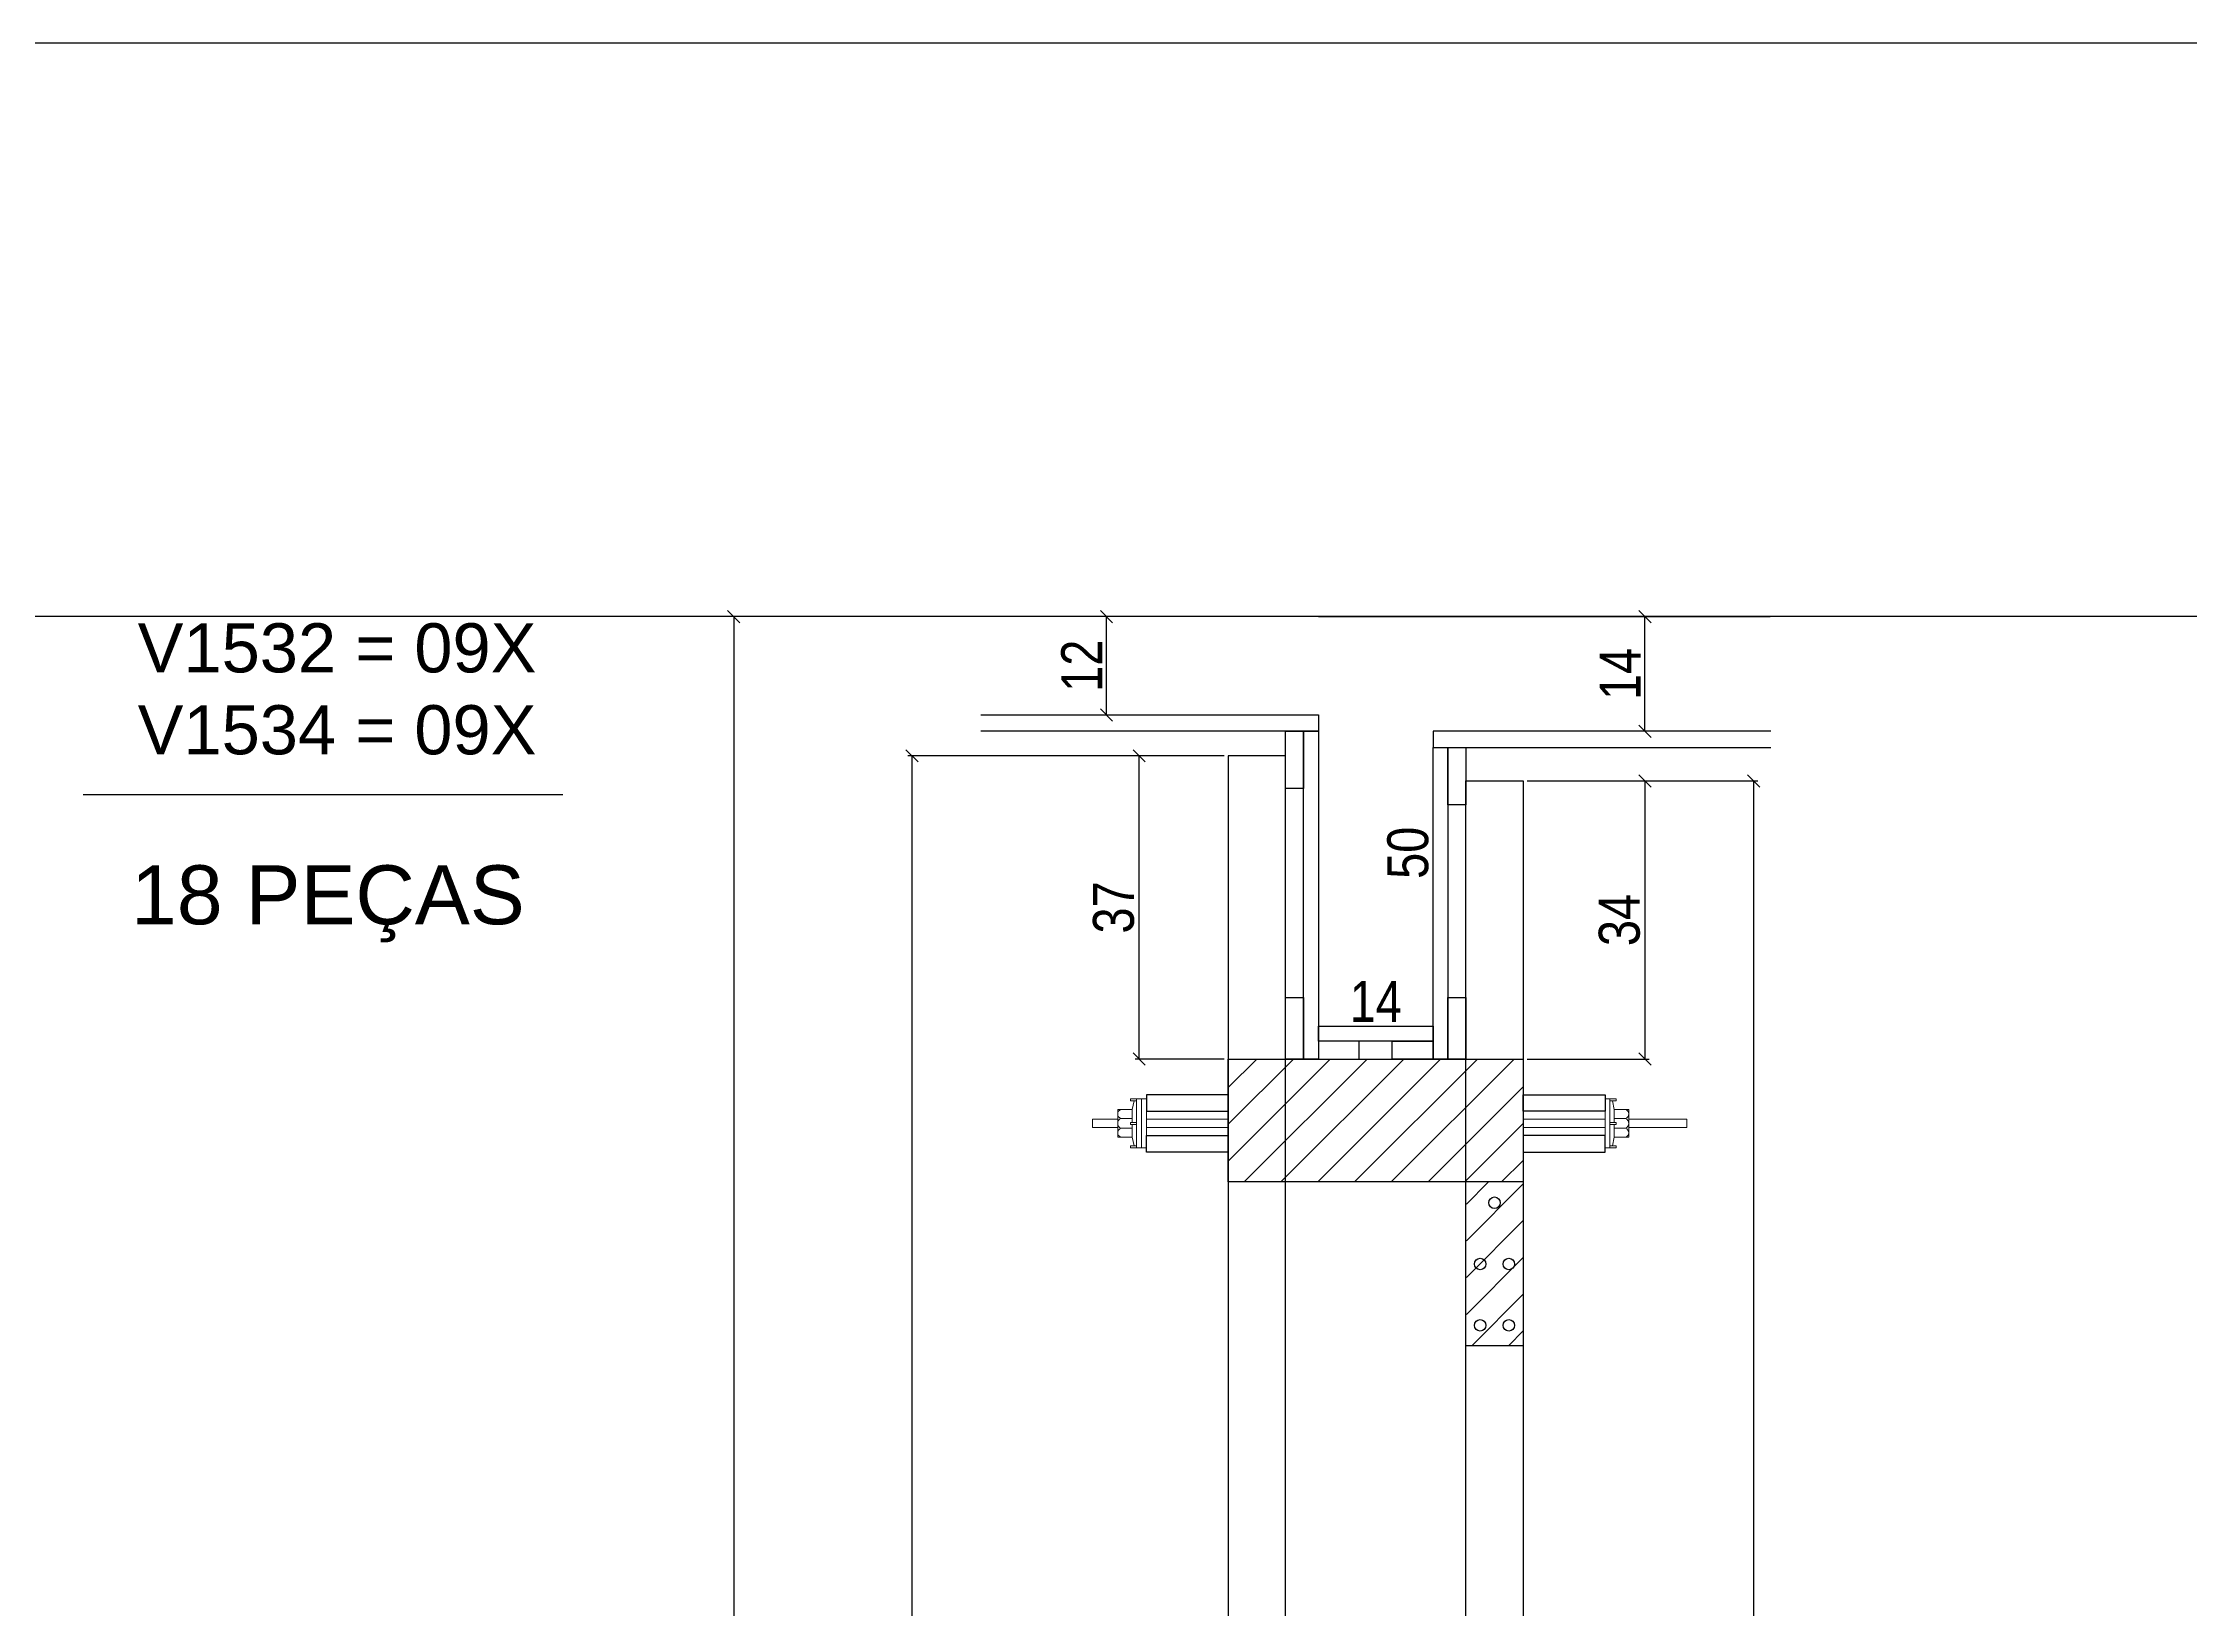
# Model space of a CAD drawing. Extents: x 17311 to 161354, y 153625 to 211469.
# Drawn here: x 20273 to 20797, y 205877 to 206259 of the extents above; entities that cross this region are included whole.
import ezdxf

# ---------------------------------------------------------------- set-up
doc = ezdxf.new("R2010")
doc.units = 0
doc.layers.get('0').update_dxf_attribs({"linetype": 'CONTINUOUS'})
doc.layers.get('DEFPOINTS').update_dxf_attribs({"linetype": 'CONTINUOUS'})
doc.layers.add('BARRA_ANCORAGEM', color=1, linetype='CONTINUOUS', lineweight=15)
for name, color, linetype in [('COTA', 241, 'CONTINUOUS'), ('detalhes', 4, 'CONTINUOUS'), ('HACHURA', 8, 'CONTINUOUS'), ('TIRAS REESCORAMENTO', 252, 'CONTINUOUS'), ('VIGAS', 3, 'CONTINUOUS')]:
    doc.layers.add(name, color=color, linetype=linetype)
doc.styles.add('COTA TECNICA 2X', font='techl___.ttf', dxfattribs={"height": 10})
doc.styles.add('R80-50', font='arial.ttf', dxfattribs={"height": 10})
doc.dimstyles.new('SECAO', dxfattribs={"dimscale": 0.333333, "dimtxt": 5, "dimasz": 9, "dimexe": 3, "dimexo": 3, "dimgap": 3, "dimtad": 1, "dimdec": 1, "dimlfac": 0.5, "dimzin": 12, "dimdsep": 46, "dimtxsty": 'COTA TECNICA 2X', "dimblk1": 'OBLIQUE', "dimblk2": 'OBLIQUE', "dimsah": 1, "dimcen": 0.9, "dimclrd": 4, "dimclre": 4, "dimclrt": 240, "dimadec": 1, "dimazin": 3, "dimtfac": 1, "dimtdec": 1, "dimtmove": 0, "dimatfit": 3, "dimfxl": 1, "dimtolj": 1, "dimtzin": 12, "dimarcsym": 0})

# ---------------------------------------------------------------- blocks, each defined once
blk = doc.blocks.new('_Oblique')
at = {"color": 0, "linetype": 'ByBlock', "lineweight": -2}
blk.add_line((-0.5, -0.5), (0.5, 0.5), dxfattribs=at)
blk = doc.blocks.new('*D3205')
at = {"layer": 'DEFPOINTS', "color": 0, "transparency": 16777216}
for p in [(20562.17, 206085.37), (20484.88, 205527.28), (20562.17, 205527.28)]:
    blk.add_point(p, dxfattribs=at)
at = {"layer": 'detalhes', "color": 4, "lineweight": -2, "transparency": 16777216}
for p, q in [((20561.17, 206085.37), (20483.88, 206085.37)), ((20484.88, 206085.37), (20484.88, 205527.28)), ((20561.17, 205527.28), (20483.88, 205527.28))]:
    blk.add_line(p, q, dxfattribs=at)
at = {"layer": 'detalhes', "color": 4, "lineweight": -2, "transparency": 16777216, "xscale": 3, "yscale": 3, "zscale": 3}
for p, rotation in [((20484.88, 206085.37), 90), ((20484.88, 205527.28), 270)]:
    blk.add_blockref('_Oblique', p, dxfattribs=dict(at, rotation=rotation))
at = {"layer": 'detalhes', "color": 240, "transparency": 16777216, "insert": (20478.78, 205806.33), "char_height": 10, "attachment_point": 5, "rotation": 90, "style": 'COTA TECNICA 2X'}
blk.add_mtext('\\A1;279', dxfattribs=at)
blk = doc.blocks.new('*D3211')
at = {"layer": 'DEFPOINTS', "color": 0, "transparency": 16777216}
for p in [(20540.4, 206085.37), (20562.17, 206085.37), (20562.17, 206011.32)]:
    blk.add_point(p, dxfattribs=at)
at = {"layer": 'detalhes', "color": 4, "lineweight": -2, "transparency": 16777216}
for p, q in [((20561.17, 206085.37), (20539.4, 206085.37)), ((20540.4, 206011.32), (20540.4, 206085.37)), ((20561.17, 206011.32), (20539.4, 206011.32))]:
    blk.add_line(p, q, dxfattribs=at)
at = {"layer": 'detalhes', "color": 4, "lineweight": -2, "transparency": 16777216, "xscale": 3, "yscale": 3, "zscale": 3}
for p, rotation in [((20540.4, 206085.37), 90), ((20540.4, 206011.32), 270)]:
    blk.add_blockref('_Oblique', p, dxfattribs=dict(at, rotation=rotation))
at = {"layer": 'detalhes', "color": 240, "transparency": 16777216, "insert": (20534.18, 206048.35), "char_height": 10, "attachment_point": 5, "rotation": 90, "style": 'COTA TECNICA 2X'}
blk.add_mtext('\\A1;37', dxfattribs=at)
blk = doc.blocks.new('*D3212')
at = {"layer": 'DEFPOINTS', "color": 0, "transparency": 16777216}
for p in [(20634.17, 206079.25), (20634.17, 206011.32), (20663.93, 206011.32)]:
    blk.add_point(p, dxfattribs=at)
at = {"layer": 'detalhes', "color": 4, "lineweight": -2, "transparency": 16777216}
for p, q in [((20635.17, 206079.25), (20664.93, 206079.25)), ((20663.93, 206079.25), (20663.93, 206011.32)), ((20635.17, 206011.32), (20664.93, 206011.32))]:
    blk.add_line(p, q, dxfattribs=at)
at = {"layer": 'detalhes', "color": 4, "lineweight": -2, "transparency": 16777216, "xscale": 3, "yscale": 3, "zscale": 3}
for p, rotation in [((20663.93, 206079.25), 90), ((20663.93, 206011.32), 270)]:
    blk.add_blockref('_Oblique', p, dxfattribs=dict(at, rotation=rotation))
at = {"layer": 'detalhes', "color": 240, "transparency": 16777216, "insert": (20657.71, 206045.29), "char_height": 10, "attachment_point": 5, "rotation": 90, "style": 'COTA TECNICA 2X'}
blk.add_mtext('\\A1;34', dxfattribs=at)
blk = doc.blocks.new('*D3213')
at = {"layer": 'DEFPOINTS', "color": 0, "transparency": 16777216}
for p in [(20576.17, 206119.37), (20441.38, 205507.28), (20562.17, 205507.28)]:
    blk.add_point(p, dxfattribs=at)
at = {"layer": 'detalhes', "color": 4, "lineweight": -2, "transparency": 16777216}
for p, q in [((20575.17, 206119.37), (20440.38, 206119.37)), ((20441.38, 206119.37), (20441.38, 205507.28)), ((20561.17, 205507.28), (20440.38, 205507.28))]:
    blk.add_line(p, q, dxfattribs=at)
at = {"layer": 'detalhes', "color": 4, "lineweight": -2, "transparency": 16777216, "xscale": 3, "yscale": 3, "zscale": 3}
for p, rotation in [((20441.38, 206119.37), 90), ((20441.38, 205507.28), 270)]:
    blk.add_blockref('_Oblique', p, dxfattribs=dict(at, rotation=rotation))
at = {"layer": 'detalhes', "color": 240, "transparency": 16777216, "insert": (20435.16, 205813.33), "char_height": 10, "attachment_point": 5, "rotation": 90, "style": 'COTA TECNICA 2X'}
blk.add_mtext('\\A1;306', dxfattribs=at)
blk = doc.blocks.new('*D3215')
at = {"layer": 'DEFPOINTS', "color": 0, "transparency": 16777216}
for p in [(20599.21, 206119.37), (20612.17, 206119.37), (20599.21, 206019.32)]:
    blk.add_point(p, dxfattribs=at)
at = {"layer": 'detalhes', "color": 240, "transparency": 16777216, "insert": (20606.06, 206061.69), "char_height": 10, "attachment_point": 5, "rotation": 90, "style": 'COTA TECNICA 2X'}
blk.add_mtext('\\A1;50', dxfattribs=at)
blk = doc.blocks.new('*D3216')
at = {"layer": 'DEFPOINTS', "color": 0, "transparency": 16777216}
for p in [(20584.17, 206019.32), (20612.17, 206019.32), (20612.17, 206019.32)]:
    blk.add_point(p, dxfattribs=at)
at = {"layer": 'detalhes', "color": 240, "transparency": 16777216, "insert": (20598.17, 206025.4), "char_height": 10, "attachment_point": 5, "style": 'COTA TECNICA 2X'}
blk.add_mtext('\\A1;14', dxfattribs=at)
blk = doc.blocks.new('*D3219')
at = {"layer": 'DEFPOINTS', "color": 0, "transparency": 16777216}
for p in [(20663.93, 206119.37), (20663.93, 206119.37), (20663.93, 206091.37)]:
    blk.add_point(p, dxfattribs=at)
at = {"layer": 'detalhes', "color": 4, "lineweight": -2, "transparency": 16777216}
for p, q in [((20663.93, 206091.37), (20663.93, 206119.37)), ((20664.93, 206119.37), (20664.93, 206119.37)), ((20664.93, 206091.37), (20664.93, 206091.37))]:
    blk.add_line(p, q, dxfattribs=at)
at = {"layer": 'detalhes', "color": 4, "lineweight": -2, "transparency": 16777216, "xscale": 3, "yscale": 3, "zscale": 3}
for p, rotation in [((20663.93, 206119.37), 90), ((20663.93, 206091.37), 270)]:
    blk.add_blockref('_Oblique', p, dxfattribs=dict(at, rotation=rotation))
at = {"layer": 'detalhes', "color": 240, "transparency": 16777216, "insert": (20657.85, 206105.37), "char_height": 10, "attachment_point": 5, "rotation": 90, "style": 'COTA TECNICA 2X'}
blk.add_mtext('\\A1;14', dxfattribs=at)
blk = doc.blocks.new('*D3220')
at = {"layer": 'DEFPOINTS', "color": 0, "transparency": 16777216}
for p in [(20635.17, 206079.25), (20635.17, 205527.28), (20690.47, 205527.28)]:
    blk.add_point(p, dxfattribs=at)
at = {"layer": 'detalhes', "color": 4, "lineweight": -2, "transparency": 16777216}
for p, q in [((20636.17, 206079.25), (20691.47, 206079.25)), ((20690.47, 206079.25), (20690.47, 205527.28)), ((20636.17, 205527.28), (20691.47, 205527.28))]:
    blk.add_line(p, q, dxfattribs=at)
at = {"layer": 'detalhes', "color": 4, "lineweight": -2, "transparency": 16777216, "xscale": 3, "yscale": 3, "zscale": 3}
for p, rotation in [((20690.47, 206079.25), 90), ((20690.47, 205527.28), 270)]:
    blk.add_blockref('_Oblique', p, dxfattribs=dict(at, rotation=rotation))
at = {"layer": 'detalhes', "color": 240, "transparency": 16777216, "insert": (20684.36, 205803.26), "char_height": 10, "attachment_point": 5, "rotation": 90, "style": 'COTA TECNICA 2X'}
blk.add_mtext('\\A1;276', dxfattribs=at)
blk = doc.blocks.new('*D3204')
at = {"layer": 'DEFPOINTS', "color": 0, "transparency": 16777216}
for p in [(20532.42, 206119.37), (20532.42, 206119.37), (20532.42, 206095.37)]:
    blk.add_point(p, dxfattribs=at)
at = {"layer": 'detalhes', "color": 4, "lineweight": -2, "transparency": 16777216}
blk.add_line((20532.42, 206095.37), (20532.42, 206119.37), dxfattribs=at)
at = {"layer": 'detalhes', "color": 4, "lineweight": -2, "transparency": 16777216, "xscale": 3, "yscale": 3, "zscale": 3}
for p, rotation in [((20532.42, 206119.37), 90), ((20532.42, 206095.37), 270)]:
    blk.add_blockref('_Oblique', p, dxfattribs=dict(at, rotation=rotation))
at = {"layer": 'detalhes', "color": 240, "transparency": 16777216, "insert": (20526.36, 206107.37), "char_height": 10, "attachment_point": 5, "rotation": 90, "style": 'COTA TECNICA 2X'}
blk.add_mtext('\\A1;12', dxfattribs=at)
blk = doc.blocks.new('A$C51C4441F')
at = {"layer": 'BARRA_ANCORAGEM'}
for p, q in [((-2.25, 3.4), (-1.79, 5.5)), ((-2.25, 3.4), (-5.81, 3.39)), ((-5.81, 3.39), (-5.81, -3.39)), ((-2.25, 1.2), (-5.02, 1.2)), ((-2.25, 3.4), (-2.25, 3.4)), ((-2.25, 3.4), (-2.25, 0.25)), ((-2.25, -3.4), (-5.81, -3.39)), ((-2.25, -1.2), (-5.02, -1.2)), ((-2.25, -0.25), (-2.25, -3.4)), ((-2.25, -3.4), (-1.79, -5.5))]:
    blk.add_line(p, q, dxfattribs=at)
for points in [[(-2.7, 6), (-1.2, 6), (-1.2, 5.5), (-2.7, 5.5)], [(-1.2, -6), (0, -6), (0, 6), (-1.2, 6)], [(-2.7, 0.25), (-1.2, 0.25), (-1.2, -0.25), (-2.7, -0.25)], [(-2.7, -6), (-1.2, -6), (-1.2, -5.5), (-2.7, -5.5)]]:
    blk.add_lwpolyline(points, close=True, dxfattribs=at)
for centre, radius, start, end in [((-4.66, 2.3), 1.15, 107.7845, 252.2718), ((-4.52, 0), 1.3, 112.648, 247.4083), ((-4.66, -2.3), 1.15, 107.7845, 252.2718)]:
    blk.add_arc(centre, radius, start, end, dxfattribs=at)

msp = doc.modelspace()

# ---------------------------------------------------------------- hatches: boundary and pattern name
at = {"layer": 'COTA'}
h = msp.add_hatch(dxfattribs=at)
h.set_pattern_fill('ANSI31', color=256, scale=2, style=0)
h.set_pattern_definition([(45, (-4052.779, -7285.745), (-4.49012806, 4.49012806), [])])
h.paths.add_polyline_path([(20634.17, 205994.62), (20634.17, 206011.32), (20562.17, 206011.32), (20562.17, 205981.32), (20634.17, 205981.32), (20634.17, 205992.62), (20634.17, 205993.62), (20634.17, 205995.62)])
h = msp.add_hatch(dxfattribs=at)
h.set_pattern_fill('ANSI31', color=256, scale=2, style=0)
h.set_pattern_definition([(45, (-3039.555, 7721.914), (-4.49012806, 4.49012806), [])])
h.paths.add_polyline_path([(20620.3, 205941.3), (20634.3, 205941.3), (20634.3, 205981.24), (20620.3, 205981.24)])

# ---------------------------------------------------------------- linework, layer by layer
msp.add_line((20634.17, 205941.3), (20620.17, 205941.3))
at = {"linetype": 'Continuous'}
for points in [[(20562.17, 205527.28), (20576.17, 205527.28), (20576.17, 206085.37), (20562.17, 206085.37)], [(20634.17, 205527.28), (20620.17, 205527.28), (20620.17, 206079.25), (20634.17, 206079.25)], [(20634.17, 205981.32), (20562.17, 205981.32), (20562.17, 206011.32), (20634.17, 206011.32)]]:
    msp.add_lwpolyline(points, close=True, dxfattribs=at)
for centre in [(20627.17, 205976.24), (20623.67, 205961.27), (20630.67, 205961.27), (20623.67, 205946.3), (20630.67, 205946.3)]:
    msp.add_circle(centre, 1.4)
at = {"layer": 'BARRA_ANCORAGEM'}
for points in [[(20540.97, 206001.62), (20542.17, 206001.62), (20542.17, 205989.62), (20540.97, 205989.62)], [(20655.37, 206001.62), (20654.17, 206001.62), (20654.17, 205989.62), (20655.37, 205989.62)], [(20528.97, 205994.62), (20535.16, 205994.62), (20535.16, 205996.62), (20528.97, 205996.62)], [(20542.17, 205994.62), (20562.17, 205994.62), (20562.17, 205996.62), (20542.17, 205996.62)], [(20654.17, 205994.62), (20634.17, 205994.62), (20634.17, 205996.62), (20654.17, 205996.62)], [(20659.99, 205994.62), (20674.17, 205994.62), (20674.17, 205996.62), (20659.99, 205996.62)]]:
    msp.add_lwpolyline(points, close=True, dxfattribs=at)
at = {"layer": 'HACHURA', "color": 7}
msp.add_line((20282.5, 206075.92), (20399.65, 206075.92), dxfattribs=at)
at = {"layer": 'TIRAS REESCORAMENTO', "linetype": 'ByBlock'}
for p, q in [((22634.59, 206119.37), (17860.1, 206119.37)), ((20584.17, 206119.37), (20694.52, 206119.37)), ((20612.17, 206087.37), (20694.65, 206087.37))]:
    msp.add_line(p, q, dxfattribs=at)
for points in [[(20501.69, 206095.37), (20584.17, 206095.37), (20584.17, 206091.37), (20501.69, 206091.37)], [(20584.17, 206011.32), (20580.57, 206011.32), (20580.57, 206091.37), (20584.17, 206091.37), (20584.17, 206011.32)], [(20694.65, 206091.37), (20612.17, 206091.37), (20612.17, 206087.37), (20694.65, 206087.37)], [(20615.77, 206011.32), (20612.17, 206011.32), (20612.17, 206087.37), (20615.77, 206087.37), (20615.77, 206011.32)]]:
    msp.add_lwpolyline(points, dxfattribs=at)
for points in [[(20576.17, 206091.37), (20580.57, 206091.37), (20580.57, 206077.37), (20576.17, 206077.37)], [(20615.77, 206087.37), (20620.17, 206087.37), (20620.17, 206073.37), (20615.77, 206073.37)], [(20576.17, 206026.32), (20580.57, 206026.32), (20580.57, 206011.32), (20576.17, 206011.32)], [(20615.77, 206026.32), (20620.17, 206026.32), (20620.17, 206011.32), (20615.77, 206011.32)], [(20612.17, 206015.72), (20584.17, 206015.72), (20584.17, 206019.32), (20612.17, 206019.32)], [(20594.14, 206011.32), (20594.14, 206015.72), (20584.17, 206015.72), (20584.17, 206011.32)], [(20602.21, 206011.32), (20602.21, 206015.72), (20612.17, 206015.72), (20612.17, 206011.32)], [(20542.17, 205998.62), (20562.17, 205998.62), (20562.17, 206002.62), (20542.17, 206002.62)], [(20654.17, 205998.62), (20634.17, 205998.62), (20634.17, 206002.62), (20654.17, 206002.62)], [(20542.17, 205992.62), (20562.17, 205992.62), (20562.17, 205988.62), (20542.17, 205988.62)], [(20654.17, 205992.62), (20634.17, 205992.62), (20634.17, 205988.62), (20654.17, 205988.62)]]:
    msp.add_lwpolyline(points, close=True, dxfattribs=at)
at = {"layer": 'VIGAS', "color": 5}
msp.add_lwpolyline([(20844.16, 205294.67), (20247.34, 205294.67), (20247.34, 206259.46), (20844.16, 206259.46)], close=True, dxfattribs=at)

# ---------------------------------------------------------------- block references
at = {"layer": 'BARRA_ANCORAGEM', "xscale": -1, "rotation": 180}
msp.add_blockref('A$C51C4441F', (20540.97, 205995.62), dxfattribs=at)
at = {"layer": 'BARRA_ANCORAGEM', "xscale": -1}
msp.add_blockref('A$C51C4441F', (20654.17, 205995.62), dxfattribs=at)

# ---------------------------------------------------------------- texts
at = {"layer": 'VIGAS', "color": 7, "attachment_point": 1, "style": 'R80-50'}
for s, width, insert, char_height in [('V1532 = 09X\\PV1534 = 09X', 124.324, (20295.8, 206117.74), 12), ('18 PEÇAS', 162.221, (20294.18, 206058.63), 14.4)]:
    msp.add_mtext_dynamic_manual_height_columns(s, width=width, gutter_width=50, heights=[0], dxfattribs=dict(at, insert=insert, char_height=char_height))

# ---------------------------------------------------------------- dimensions: what is measured, and where the dimension line sits
at = {"layer": 'detalhes', "color": 3}
for base, p1, p2, picture, middle in [((20441.38, 205507.28), (20576.17, 206119.37), (20562.17, 205507.28), '*D3213', (20435.16, 205813.33)), ((20532.42, 206119.37), (20532.42, 206095.37), (20532.42, 206119.37), '*D3204', (20526.36, 206107.37)), ((20663.93, 206119.37), (20663.93, 206091.37), (20663.93, 206119.37), '*D3219', (20657.85, 206105.37)), ((20484.88, 205527.28), (20562.17, 206085.37), (20562.17, 205527.28), '*D3205', (20478.78, 205806.33)), ((20540.4, 206085.37), (20562.17, 206011.32), (20562.17, 206085.37), '*D3211', (20534.18, 206048.35)), ((20663.93, 206011.32), (20634.17, 206079.25), (20634.17, 206011.32), '*D3212', (20657.71, 206045.29)), ((20690.47, 205527.28), (20635.17, 206079.25), (20635.17, 205527.28), '*D3220', (20684.36, 205803.26))]:
    dim = msp.add_linear_dim(base=base, p1=p1, p2=p2, angle=90, dimstyle='SECAO', dxfattribs=at)
    dim.commit()
    dim.dimension.update_dxf_attribs({"geometry": picture, "text_midpoint": middle})
dim = msp.add_linear_dim(base=(20612.17, 206119.37), p1=(20599.21, 206019.32), p2=(20599.21, 206119.37), angle=90, dimstyle='SECAO', override={"dimse1": 1, "dimse2": 1, "dimsd1": 1, "dimsd2": 1}, dxfattribs=at)
dim.commit()
dim.dimension.update_dxf_attribs({"geometry": '*D3215', "text_midpoint": (20612.17, 206061.69), "dimtype": 160})
dim = msp.add_linear_dim(base=(20612.17, 206019.32), p1=(20584.17, 206019.32), p2=(20612.17, 206019.32), dimstyle='SECAO', override={"dimse1": 1, "dimse2": 1, "dimsd1": 1, "dimsd2": 1}, dxfattribs=at)
dim.commit()
dim.dimension.update_dxf_attribs({"geometry": '*D3216', "text_midpoint": (20598.17, 206019.32), "dimtype": 160})

doc.saveas('drawing.dxf')
